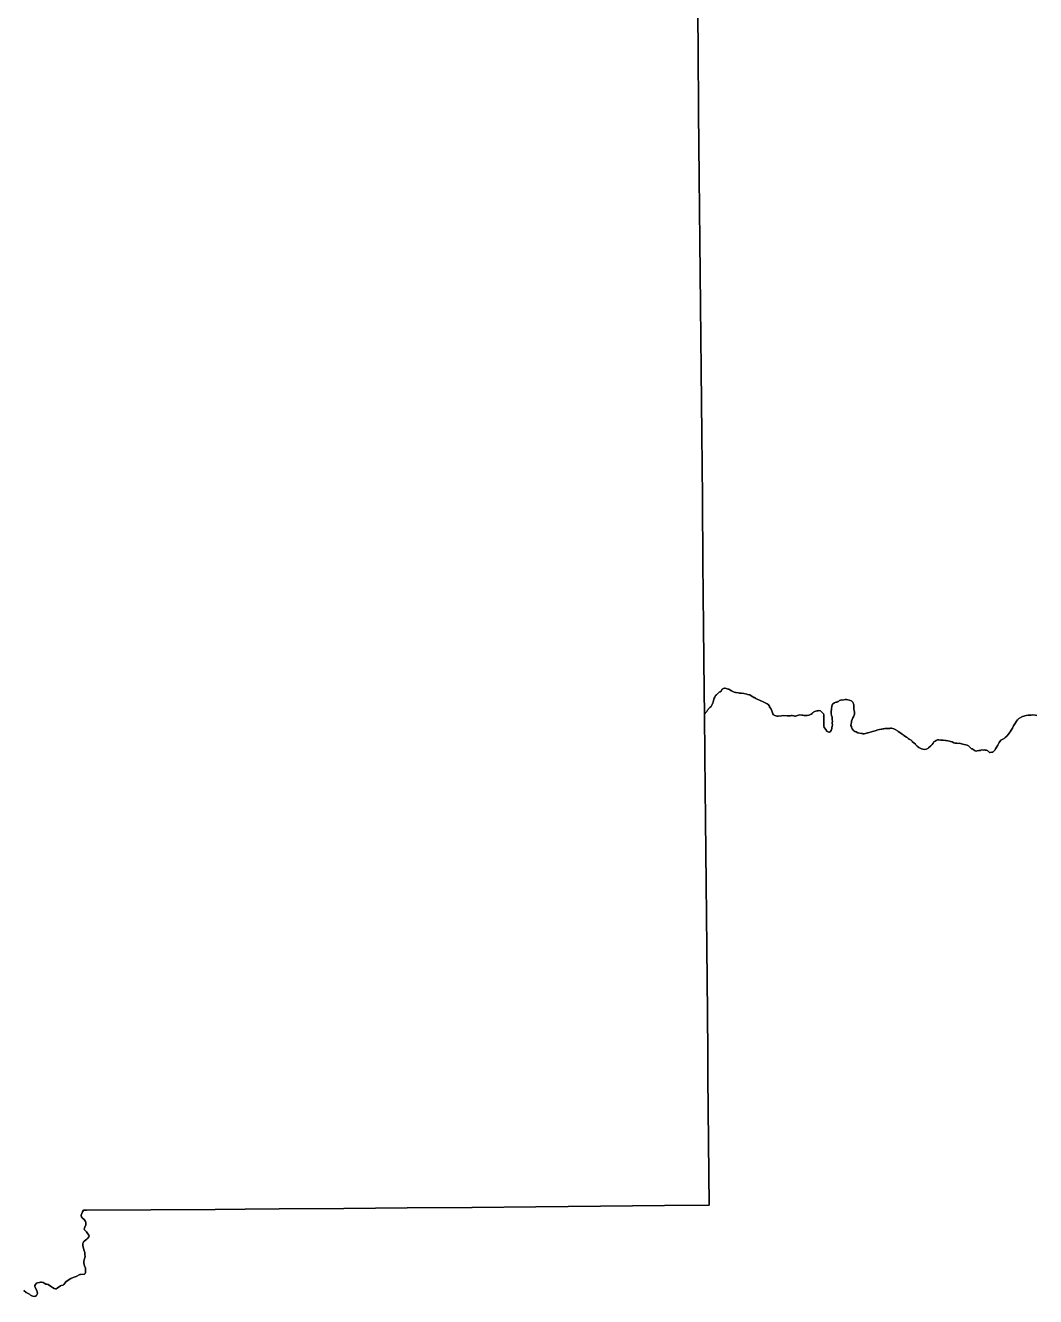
# Model space of a CAD drawing. Header units: inches. Extents: x 141448 to 685535, y 3466439 to 4099221.
# Drawn here: x 575742 to 601035, y 3701102 to 3732929 of the extents above; entities that cross this region are included whole.
import ezdxf

# ---------------------------------------------------------------- set-up
doc = ezdxf.new("R2010")
doc.units = ezdxf.units.IN
doc.header["$MEASUREMENT"] = 0
doc.layers.add('az_county', color=7, linetype='Continuous')

msp = doc.modelspace()

# ---------------------------------------------------------------- linework, layer by layer
at = {"layer": 'az_county'}
for points in [[(592567.75, 3733955.25), (592583.25, 3732347.75), (592598.75, 3730748.75), (592598.75, 3730746.75), (592614.3125, 3729131.25), (592614.3125, 3729127.75), (592629.8125, 3727529.25), (592629.8125, 3727525.75), (592645.5, 3725919.5), (592645.5, 3725913), (592661, 3724311.5), (592661, 3724306.75), (592676.625, 3722698.75), (592676.625, 3722696.25), (592692.375, 3721092.75), (592692.375, 3721088.75), (592693.0625, 3721031.5), (592707.875, 3719481.5), (592707.875, 3719478), (592723.4375, 3717876), (592739, 3716257.25), (592739, 3716254.25), (592744.5, 3715693.25), (592744.5, 3715689.75), (592754.4375, 3714645.5), (592754.4375, 3714643.5), (592770.125, 3713041), (592785.5625, 3711447.25), (592801.0625, 3709843.75), (592816.875, 3708211.75), (592827.0625, 3707171.75), (592832.375, 3706607), (592832.5625, 3706587), (592847.875, 3704990.25), (592847.875, 3704978.25), (592863.1875, 3703393), (591740.6875, 3703382), (590141.9375, 3703366.5), (588525.3125, 3703350.75), (586926.6875, 3703335), (586921.625, 3703335), (585304.1875, 3703322), (583718.125, 3703309.25), (582098.125, 3703296.25), (581247.125, 3703289.75), (580495.8125, 3703283.25), (578885.8125, 3703276), (577269.4375, 3703269), (577195.8125, 3703268.5), (577168.6875, 3703221.5), (577138.9375, 3703144.5), (577138.3125, 3703121.25), (577146.8125, 3703095.75), (577174.9375, 3703067.75), (577213.125, 3703034), (577233.1875, 3703007.75), (577246.6875, 3702980), (577254.625, 3702958.75), (577258.1875, 3702933.75), (577250.6875, 3702896.5), (577228.8125, 3702844), (577219.8125, 3702812.75), (577216.625, 3702798.5), (577219.625, 3702777.25), (577222.125, 3702771.25), (577274.3125, 3702727.25), (577274.4375, 3702720), (577287.3125, 3702699), (577326.625, 3702643.75), (577338.125, 3702620.25), (577333.6875, 3702602), (577303.625, 3702564), (577276.125, 3702540.75), (577213.4375, 3702487.75), (577199.1875, 3702471), (577186.3125, 3702448.75), (577181.3125, 3702432.75), (577178.8125, 3702411.25), (577181.3125, 3702382), (577208.4375, 3702272.25), (577227.1875, 3702208), (577230.1875, 3702187.25), (577232.4375, 3702144), (577236.8125, 3702117.75), (577235.8125, 3702106.25), (577211.6875, 3702022.75), (577207.6875, 3701988.25), (577208.625, 3701956.75), (577214.3125, 3701896.25), (577220.4375, 3701872.75), (577243.1875, 3701812.75), (577247.625, 3701761), (577243.625, 3701702.25), (577238.6875, 3701677.75), (577231.6875, 3701667.75), (577220.3125, 3701659.75), (577117.9375, 3701657.75), (577108.4375, 3701652.75), (577015.125, 3701604.25), (576939.4375, 3701583), (576880.3125, 3701554.5), (576758.4375, 3701482.5), (576701.1875, 3701407.25), (576683.4375, 3701386.75), (576639.6875, 3701383), (576617.9375, 3701374), (576539.125, 3701312.25), (576513.8125, 3701297.5), (576494.4375, 3701294.5), (576464.9375, 3701302.25), (576421.125, 3701328), (576396.1875, 3701347.5), (576307.625, 3701405.25), (576278.1875, 3701410.5), (576251.1875, 3701412.75), (576211.125, 3701437.5), (576185.125, 3701450.75), (576148.3125, 3701459.75), (576119.625, 3701461.5), (576092.8125, 3701458.25), (576045.125, 3701445.5), (576017.8125, 3701435), (575991.1875, 3701405), (575979.6875, 3701377.75), (575976.3125, 3701365), (575983.3125, 3701331), (576024.9375, 3701250.75), (576037.9375, 3701217), (576040.6875, 3701179.75), (576037.4375, 3701163.25), (576026.4375, 3701142.75), (576017.125, 3701129.75), (575994.3125, 3701112.75), (575967.6875, 3701102.25), (575931.625, 3701108.75), (575901.4375, 3701119.5), (575884.8125, 3701128.25), (575869.1875, 3701140.25), (575844.3125, 3701163.75), (575829.3125, 3701174.5), (575758.4375, 3701207.5), (575701.6875, 3701256.25)], [(601063.1875, 3715648.75), (601032.6875, 3715655.75), (600952.875, 3715664.25), (600922.9375, 3715661.75), (600885.875, 3715663.75), (600849.875, 3715659.75), (600801.875, 3715650.25), (600711.875, 3715626.25), (600617.6875, 3715579.25), (600583.1875, 3715546.5), (600553.6875, 3715508.25), (600532.6875, 3715468.5), (600512.1875, 3715441), (600482.0625, 3715393.75), (600453.9375, 3715335.5), (600423.875, 3715287.5), (600400.4375, 3715245.25), (600323.875, 3715146.25), (600318.4375, 3715132.75), (600277.375, 3715099), (600248.875, 3715078.5), (600169.375, 3715031.5), (600124.6875, 3714972), (600106.6875, 3714943), (600087.4375, 3714907.5), (600048.9375, 3714844.25), (600034.5625, 3714813), (600020.1875, 3714792.75), (599968.875, 3714731.25), (599960.6875, 3714729.75), (599941.375, 3714729.25), (599897.5625, 3714721.75), (599881.0625, 3714728.75), (599870.0625, 3714733.5), (599842.4375, 3714767.5), (599808.1875, 3714783.25), (599773.4375, 3714785.75), (599744.0625, 3714791.25), (599730.0625, 3714787.25), (599682.5625, 3714788.25), (599664.9375, 3714784.25), (599655.1875, 3714775.75), (599649.1875, 3714775.25), (599613.875, 3714772.25), (599569.4375, 3714762.75), (599556.6875, 3714758.5), (599518.875, 3714768), (599444.0625, 3714813.75), (599434.375, 3714816.75), (599384.5625, 3714870), (599353.875, 3714891.75), (599319.5625, 3714908.5), (599211.5625, 3714936.75), (599126.0625, 3714954.5), (599117.5625, 3714952), (599060.875, 3714955.25), (599022.9375, 3714961.5), (598990.6875, 3714970.5), (598947.1875, 3714995.25), (598907.4375, 3715003.25), (598881.375, 3715005.5), (598795.875, 3715024.5), (598776.9375, 3715024.75), (598719.5625, 3715032.25), (598673.875, 3715034.25), (598660.4375, 3715031.75), (598614.6875, 3715041.25), (598595.875, 3715039.25), (598579.6875, 3715040.75), (598544.0625, 3715028.5), (598521.875, 3715010.25), (598489.9375, 3714989.75), (598469.1875, 3714955), (598443.5625, 3714927), (598430.5625, 3714908.5), (598408.9375, 3714892.25), (598353.875, 3714838), (598340.6875, 3714828), (598299.6875, 3714805.75), (598255.875, 3714799.25), (598209.4375, 3714807.75), (598179.375, 3714819.25), (598159.0625, 3714823.75), (598115.375, 3714849.25), (598067.6875, 3714887.25), (598040.875, 3714920), (598025.9375, 3714933.5), (597983.1875, 3714968.75), (597960.4375, 3714981), (597953.5625, 3714987.5), (597942.9375, 3715005.75), (597917.9375, 3715033.25), (597871.1875, 3715057.25), (597841.5625, 3715078.25), (597817.9375, 3715099), (597803.1875, 3715107.25), (597737.6875, 3715153.75), (597716.5625, 3715171), (597667.1875, 3715204.25), (597636.875, 3715229.25), (597598.0625, 3715251.75), (597577.0625, 3715267.75), (597522.0625, 3715300.75), (597483.375, 3715321.5), (597425.1875, 3715331.75), (597405.1875, 3715330.25), (597386.375, 3715326.25), (597318.5625, 3715329.25), (597258.375, 3715327.25), (597239.5625, 3715321.5), (597211.5625, 3715317.75), (597187.9375, 3715310.75), (597173.9375, 3715310.5), (597126.0625, 3715297.25), (597086.5625, 3715289.25), (597017.4375, 3715267.75), (596983.4375, 3715261.5), (596950.6875, 3715252.25), (596841.1875, 3715215.25), (596825.375, 3715214.5), (596778.0625, 3715201.75), (596744.5625, 3715196.25), (596711.6875, 3715195.75), (596698.1875, 3715198.5), (596675.0625, 3715199.75), (596588.6875, 3715221.25), (596540.1875, 3715241.25), (596508.9375, 3715249.25), (596487.1875, 3715267), (596467.9375, 3715288), (596444.875, 3715321.25), (596430.0625, 3715357.5), (596424.6875, 3715366.75), (596424.4375, 3715373.25), (596413.375, 3715399.75), (596414.875, 3715450.5), (596422.375, 3715467.25), (596423.4375, 3715477.5), (596430.1875, 3715507), (596458.9375, 3715594.25), (596474.4375, 3715617.25), (596488.875, 3715660.25), (596499.9375, 3715681.75), (596504.1875, 3715713), (596503.875, 3715737.5), (596492.6875, 3715776.75), (596487.6875, 3715811), (596487.9375, 3715864.25), (596483.6875, 3715923.75), (596480.4375, 3715938.5), (596471.375, 3715965.75), (596458.6875, 3715986.25), (596451.875, 3715994.75), (596435.1875, 3716007.75), (596430.875, 3716013.75), (596415.0625, 3716022), (596372.4375, 3716038.25), (596335.875, 3716041.25), (596301.4375, 3716051.5), (596269.1875, 3716048.5), (596205.4375, 3716037.5), (596182.1875, 3716043), (596154.875, 3716037.75), (596127.0625, 3716026.75), (596100.0625, 3716004.75), (596086.0625, 3715998.5), (596070.4375, 3715987.75), (596055.375, 3715986.25), (596034.0625, 3715981), (595997.6875, 3715968.75), (595961.5625, 3715945.25), (595953.375, 3715933), (595937.0625, 3715888.75), (595932.5625, 3715870.75), (595927.1875, 3715834.75), (595921.9375, 3715817.5), (595916.0625, 3715744.25), (595918.875, 3715699), (595926.4375, 3715652.75), (595938.6875, 3715613.25), (595943.4375, 3715589.75), (595943.875, 3715539.5), (595946.9375, 3715506), (595943.375, 3715471.25), (595946.375, 3715411.25), (595945.4375, 3715394.75), (595936.875, 3715333), (595927.875, 3715296.25), (595919.0625, 3715275.25), (595894.0625, 3715241.25), (595878.9375, 3715234.25), (595872.375, 3715232.75), (595861.375, 3715233.25), (595836.0625, 3715245), (595823.375, 3715247.75), (595800.4375, 3715260.75), (595797.375, 3715266.75), (595797.1875, 3715273.5), (595780.1875, 3715298.25), (595740.375, 3715346.75), (595730.875, 3715395), (595729.9375, 3715410.25), (595731.1875, 3715436.5), (595736.375, 3715456.25), (595735.1875, 3715484.75), (595730.9375, 3715514.75), (595731.4375, 3715581.75), (595734.375, 3715622.75), (595730.9375, 3715674.5), (595722.5625, 3715697), (595675.9375, 3715745), (595657.9375, 3715759.25), (595646.9375, 3715765.25), (595603.4375, 3715773.25), (595588.375, 3715769.5), (595554.1875, 3715767), (595533.5625, 3715761.75), (595481.5625, 3715740.5), (595462.9375, 3715729.25), (595449.6875, 3715717.25), (595437.375, 3715697.5), (595417.4375, 3715686), (595379.375, 3715668.25), (595356.375, 3715660.5), (595312.0625, 3715652.75), (595231.5625, 3715653.75), (595210.6875, 3715659.5), (595184.5, 3715663.25), (595122.25, 3715665), (595020.5, 3715635.5), (594999.125, 3715635.75), (594978.25, 3715641.5), (594939.125, 3715648.5), (594912.25, 3715649.75), (594898.4375, 3715644.75), (594866.75, 3715643.5), (594818.25, 3715646), (594700.75, 3715652.5), (594676.5, 3715647), (594592, 3715638), (594582.25, 3715634.25), (594555.4375, 3715638), (594508.125, 3715652.25), (594492.125, 3715659.75), (594476.75, 3715671.75), (594460.4375, 3715694.75), (594448.4375, 3715721.25), (594441.75, 3715744.25), (594429.75, 3715770.25), (594415.625, 3715808), (594393.5, 3715847.25), (594376.625, 3715865.75), (594373.9375, 3715881.75), (594338.25, 3715928), (594310.5, 3715944.5), (594234.25, 3715981.5), (594213.25, 3715996.25), (594046.625, 3716071.25), (594031.9375, 3716078.75), (593999.75, 3716100.75), (593979.5, 3716105.75), (593959.25, 3716115.75), (593916.625, 3716146.25), (593877.75, 3716165), (593821.5, 3716180.25), (593808.5, 3716187.25), (593727.125, 3716205.75), (593667.9375, 3716210.25), (593625.25, 3716211.25), (593595.25, 3716214.75), (593540.125, 3716227.25), (593525.5, 3716226.25), (593488.25, 3716234.75), (593438.4375, 3716260), (593421.75, 3716265.75), (593383.4375, 3716295.5), (593356.4375, 3716310.25), (593335.5, 3716314.75), (593290.75, 3716329.75), (593265.75, 3716332.25), (593245.625, 3716332), (593223.5, 3716330), (593201.25, 3716322), (593191.125, 3716313.75), (593182.125, 3716302.75), (593171.625, 3716278.5), (593162.75, 3716265), (593158.75, 3716261.75), (593135.25, 3716241.25), (593114, 3716232.25), (593087, 3716211.75), (593042.625, 3716172.75), (593020, 3716148), (593003, 3716109.75), (592987.625, 3716083.75), (592976.625, 3716059.75), (592966.4375, 3715988.75), (592958.25, 3715966.75), (592939.5, 3715925.25), (592911.75, 3715879.75), (592904, 3715869.75), (592878.25, 3715849), (592844.75, 3715815.5), (592837.625, 3715803.25), (592822.75, 3715786.25), (592800.9375, 3715754.25), (592769.25, 3715715), (592758.5, 3715704.5), (592744.5, 3715693.25), (592739, 3716254.25), (592739, 3716257.25), (592723.4375, 3717876), (592707.875, 3719478), (592707.875, 3719481.5), (592693.0625, 3721031.5), (592692.375, 3721088.75), (592692.375, 3721092.75), (592676.625, 3722696.25), (592676.625, 3722698.75), (592661, 3724306.75), (592661, 3724311.5), (592645.5, 3725913), (592645.5, 3725919.5), (592629.8125, 3727525.75), (592629.8125, 3727529.25), (592614.3125, 3729127.75), (592614.3125, 3729131.25), (592598.75, 3730746.75), (592598.75, 3730748.75), (592583.25, 3732347.75), (592567.75, 3733955.25)], [(575701.6875, 3701256.25), (575758.4375, 3701207.5), (575829.3125, 3701174.5), (575844.3125, 3701163.75), (575869.1875, 3701140.25), (575884.8125, 3701128.25), (575901.4375, 3701119.5), (575931.625, 3701108.75), (575967.6875, 3701102.25), (575994.3125, 3701112.75), (576017.125, 3701129.75), (576026.4375, 3701142.75), (576037.4375, 3701163.25), (576040.6875, 3701179.75), (576037.9375, 3701217), (576024.9375, 3701250.75), (575983.3125, 3701331), (575976.3125, 3701365), (575979.6875, 3701377.75), (575991.1875, 3701405), (576017.8125, 3701435), (576045.125, 3701445.5), (576092.8125, 3701458.25), (576119.625, 3701461.5), (576148.3125, 3701459.75), (576185.125, 3701450.75), (576211.125, 3701437.5), (576251.1875, 3701412.75), (576278.1875, 3701410.5), (576307.625, 3701405.25), (576396.1875, 3701347.5), (576421.125, 3701328), (576464.9375, 3701302.25), (576494.4375, 3701294.5), (576513.8125, 3701297.5), (576539.125, 3701312.25), (576617.9375, 3701374), (576639.6875, 3701383), (576683.4375, 3701386.75), (576701.1875, 3701407.25), (576758.4375, 3701482.5), (576880.3125, 3701554.5), (576939.4375, 3701583), (577015.125, 3701604.25), (577108.4375, 3701652.75), (577117.9375, 3701657.75), (577220.3125, 3701659.75), (577231.6875, 3701667.75), (577238.6875, 3701677.75), (577243.625, 3701702.25), (577247.625, 3701761), (577243.1875, 3701812.75), (577220.4375, 3701872.75), (577214.3125, 3701896.25), (577208.625, 3701956.75), (577207.6875, 3701988.25), (577211.6875, 3702022.75), (577235.8125, 3702106.25), (577236.8125, 3702117.75), (577232.4375, 3702144), (577230.1875, 3702187.25), (577227.1875, 3702208), (577208.4375, 3702272.25), (577181.3125, 3702382), (577178.8125, 3702411.25), (577181.3125, 3702432.75), (577186.3125, 3702448.75), (577199.1875, 3702471), (577213.4375, 3702487.75), (577276.125, 3702540.75), (577303.625, 3702564), (577333.6875, 3702602), (577338.125, 3702620.25), (577326.625, 3702643.75), (577287.3125, 3702699), (577274.4375, 3702720), (577274.3125, 3702727.25), (577222.125, 3702771.25), (577219.625, 3702777.25), (577216.625, 3702798.5), (577219.8125, 3702812.75), (577228.8125, 3702844), (577250.6875, 3702896.5), (577258.1875, 3702933.75), (577254.625, 3702958.75), (577246.6875, 3702980), (577233.1875, 3703007.75), (577213.125, 3703034), (577174.9375, 3703067.75), (577146.8125, 3703095.75), (577138.3125, 3703121.25), (577138.9375, 3703144.5), (577168.6875, 3703221.5), (577195.8125, 3703268.5), (577269.4375, 3703269), (578885.8125, 3703276), (580495.8125, 3703283.25), (581247.125, 3703289.75), (582098.125, 3703296.25), (583718.125, 3703309.25), (585304.1875, 3703322), (586921.625, 3703335), (586926.6875, 3703335), (588525.3125, 3703350.75), (590141.9375, 3703366.5), (591740.6875, 3703382), (592863.1875, 3703393), (592847.875, 3704978.25), (592847.875, 3704990.25), (592832.5625, 3706587), (592832.375, 3706607), (592827.0625, 3707171.75), (592816.875, 3708211.75), (592801.0625, 3709843.75), (592785.5625, 3711447.25), (592770.125, 3713041), (592754.4375, 3714643.5), (592754.4375, 3714645.5), (592744.5, 3715689.75), (592744.5, 3715693.25), (592758.5, 3715704.5), (592769.25, 3715715), (592800.9375, 3715754.25), (592822.75, 3715786.25), (592837.625, 3715803.25), (592844.75, 3715815.5), (592878.25, 3715849), (592904, 3715869.75), (592911.75, 3715879.75), (592939.5, 3715925.25), (592958.25, 3715966.75), (592966.4375, 3715988.75), (592976.625, 3716059.75), (592987.625, 3716083.75), (593003, 3716109.75), (593020, 3716148), (593042.625, 3716172.75), (593087, 3716211.75), (593114, 3716232.25), (593135.25, 3716241.25), (593158.75, 3716261.75), (593162.75, 3716265), (593171.625, 3716278.5), (593182.125, 3716302.75), (593191.125, 3716313.75), (593201.25, 3716322), (593223.5, 3716330), (593245.625, 3716332), (593265.75, 3716332.25), (593290.75, 3716329.75), (593335.5, 3716314.75), (593356.4375, 3716310.25), (593383.4375, 3716295.5), (593421.75, 3716265.75), (593438.4375, 3716260), (593488.25, 3716234.75), (593525.5, 3716226.25), (593540.125, 3716227.25), (593595.25, 3716214.75), (593625.25, 3716211.25), (593667.9375, 3716210.25), (593727.125, 3716205.75), (593808.5, 3716187.25), (593821.5, 3716180.25), (593877.75, 3716165), (593916.625, 3716146.25), (593959.25, 3716115.75), (593979.5, 3716105.75), (593999.75, 3716100.75), (594031.9375, 3716078.75), (594046.625, 3716071.25), (594213.25, 3715996.25), (594234.25, 3715981.5), (594310.5, 3715944.5), (594338.25, 3715928), (594373.9375, 3715881.75), (594376.625, 3715865.75), (594393.5, 3715847.25), (594415.625, 3715808), (594429.75, 3715770.25), (594441.75, 3715744.25), (594448.4375, 3715721.25), (594460.4375, 3715694.75), (594476.75, 3715671.75), (594492.125, 3715659.75), (594508.125, 3715652.25), (594555.4375, 3715638), (594582.25, 3715634.25), (594592, 3715638), (594676.5, 3715647), (594700.75, 3715652.5), (594818.25, 3715646), (594866.75, 3715643.5), (594898.4375, 3715644.75), (594912.25, 3715649.75), (594939.125, 3715648.5), (594978.25, 3715641.5), (594999.125, 3715635.75), (595020.5, 3715635.5), (595122.25, 3715665), (595184.5, 3715663.25), (595210.6875, 3715659.5), (595231.5625, 3715653.75), (595312.0625, 3715652.75), (595356.375, 3715660.5), (595379.375, 3715668.25), (595417.4375, 3715686), (595437.375, 3715697.5), (595449.6875, 3715717.25), (595462.9375, 3715729.25), (595481.5625, 3715740.5), (595533.5625, 3715761.75), (595554.1875, 3715767), (595588.375, 3715769.5), (595603.4375, 3715773.25), (595646.9375, 3715765.25), (595657.9375, 3715759.25), (595675.9375, 3715745), (595722.5625, 3715697), (595730.9375, 3715674.5), (595734.375, 3715622.75), (595731.4375, 3715581.75), (595730.9375, 3715514.75), (595735.1875, 3715484.75), (595736.375, 3715456.25), (595731.1875, 3715436.5), (595729.9375, 3715410.25), (595730.875, 3715395), (595740.375, 3715346.75), (595780.1875, 3715298.25), (595797.1875, 3715273.5), (595797.375, 3715266.75), (595800.4375, 3715260.75), (595823.375, 3715247.75), (595836.0625, 3715245), (595861.375, 3715233.25), (595872.375, 3715232.75), (595878.9375, 3715234.25), (595894.0625, 3715241.25), (595919.0625, 3715275.25), (595927.875, 3715296.25), (595936.875, 3715333), (595945.4375, 3715394.75), (595946.375, 3715411.25), (595943.375, 3715471.25), (595946.9375, 3715506), (595943.875, 3715539.5), (595943.4375, 3715589.75), (595938.6875, 3715613.25), (595926.4375, 3715652.75), (595918.875, 3715699), (595916.0625, 3715744.25), (595921.9375, 3715817.5), (595927.1875, 3715834.75), (595932.5625, 3715870.75), (595937.0625, 3715888.75), (595953.375, 3715933), (595961.5625, 3715945.25), (595997.6875, 3715968.75), (596034.0625, 3715981), (596055.375, 3715986.25), (596070.4375, 3715987.75), (596086.0625, 3715998.5), (596100.0625, 3716004.75), (596127.0625, 3716026.75), (596154.875, 3716037.75), (596182.1875, 3716043), (596205.4375, 3716037.5), (596269.1875, 3716048.5), (596301.4375, 3716051.5), (596335.875, 3716041.25), (596372.4375, 3716038.25), (596415.0625, 3716022), (596430.875, 3716013.75), (596435.1875, 3716007.75), (596451.875, 3715994.75), (596458.6875, 3715986.25), (596471.375, 3715965.75), (596480.4375, 3715938.5), (596483.6875, 3715923.75), (596487.9375, 3715864.25), (596487.6875, 3715811), (596492.6875, 3715776.75), (596503.875, 3715737.5), (596504.1875, 3715713), (596499.9375, 3715681.75), (596488.875, 3715660.25), (596474.4375, 3715617.25), (596458.9375, 3715594.25), (596430.1875, 3715507), (596423.4375, 3715477.5), (596422.375, 3715467.25), (596414.875, 3715450.5), (596413.375, 3715399.75), (596424.4375, 3715373.25), (596424.6875, 3715366.75), (596430.0625, 3715357.5), (596444.875, 3715321.25), (596467.9375, 3715288), (596487.1875, 3715267), (596508.9375, 3715249.25), (596540.1875, 3715241.25), (596588.6875, 3715221.25), (596675.0625, 3715199.75), (596698.1875, 3715198.5), (596711.6875, 3715195.75), (596744.5625, 3715196.25), (596778.0625, 3715201.75), (596825.375, 3715214.5), (596841.1875, 3715215.25), (596950.6875, 3715252.25), (596983.4375, 3715261.5), (597017.4375, 3715267.75), (597086.5625, 3715289.25), (597126.0625, 3715297.25), (597173.9375, 3715310.5), (597187.9375, 3715310.75), (597211.5625, 3715317.75), (597239.5625, 3715321.5), (597258.375, 3715327.25), (597318.5625, 3715329.25), (597386.375, 3715326.25), (597405.1875, 3715330.25), (597425.1875, 3715331.75), (597483.375, 3715321.5), (597522.0625, 3715300.75), (597577.0625, 3715267.75), (597598.0625, 3715251.75), (597636.875, 3715229.25), (597667.1875, 3715204.25), (597716.5625, 3715171), (597737.6875, 3715153.75), (597803.1875, 3715107.25), (597817.9375, 3715099), (597841.5625, 3715078.25), (597871.1875, 3715057.25), (597917.9375, 3715033.25), (597942.9375, 3715005.75), (597953.5625, 3714987.5), (597960.4375, 3714981), (597983.1875, 3714968.75), (598025.9375, 3714933.5), (598040.875, 3714920), (598067.6875, 3714887.25), (598115.375, 3714849.25), (598159.0625, 3714823.75), (598179.375, 3714819.25), (598209.4375, 3714807.75), (598255.875, 3714799.25), (598299.6875, 3714805.75), (598340.6875, 3714828), (598353.875, 3714838), (598408.9375, 3714892.25), (598430.5625, 3714908.5), (598443.5625, 3714927), (598469.1875, 3714955), (598489.9375, 3714989.75), (598521.875, 3715010.25), (598544.0625, 3715028.5), (598579.6875, 3715040.75), (598595.875, 3715039.25), (598614.6875, 3715041.25), (598660.4375, 3715031.75), (598673.875, 3715034.25), (598719.5625, 3715032.25), (598776.9375, 3715024.75), (598795.875, 3715024.5), (598881.375, 3715005.5), (598907.4375, 3715003.25), (598947.1875, 3714995.25), (598990.6875, 3714970.5), (599022.9375, 3714961.5), (599060.875, 3714955.25), (599117.5625, 3714952), (599126.0625, 3714954.5), (599211.5625, 3714936.75), (599319.5625, 3714908.5), (599353.875, 3714891.75), (599384.5625, 3714870), (599434.375, 3714816.75), (599444.0625, 3714813.75), (599518.875, 3714768), (599556.6875, 3714758.5), (599569.4375, 3714762.75), (599613.875, 3714772.25), (599649.1875, 3714775.25), (599655.1875, 3714775.75), (599664.9375, 3714784.25), (599682.5625, 3714788.25), (599730.0625, 3714787.25), (599744.0625, 3714791.25), (599773.4375, 3714785.75), (599808.1875, 3714783.25), (599842.4375, 3714767.5), (599870.0625, 3714733.5), (599881.0625, 3714728.75), (599897.5625, 3714721.75), (599941.375, 3714729.25), (599960.6875, 3714729.75), (599968.875, 3714731.25), (600020.1875, 3714792.75), (600034.5625, 3714813), (600048.9375, 3714844.25), (600087.4375, 3714907.5), (600106.6875, 3714943), (600124.6875, 3714972), (600169.375, 3715031.5), (600248.875, 3715078.5), (600277.375, 3715099), (600318.4375, 3715132.75), (600323.875, 3715146.25), (600400.4375, 3715245.25), (600423.875, 3715287.5), (600453.9375, 3715335.5), (600482.0625, 3715393.75), (600512.1875, 3715441), (600532.6875, 3715468.5), (600553.6875, 3715508.25), (600583.1875, 3715546.5), (600617.6875, 3715579.25), (600711.875, 3715626.25), (600801.875, 3715650.25), (600849.875, 3715659.75), (600885.875, 3715663.75), (600922.9375, 3715661.75), (600952.875, 3715664.25), (601032.6875, 3715655.75), (601063.1875, 3715648.75)]]:
    msp.add_lwpolyline(points, dxfattribs=at)

doc.saveas('drawing.dxf')
